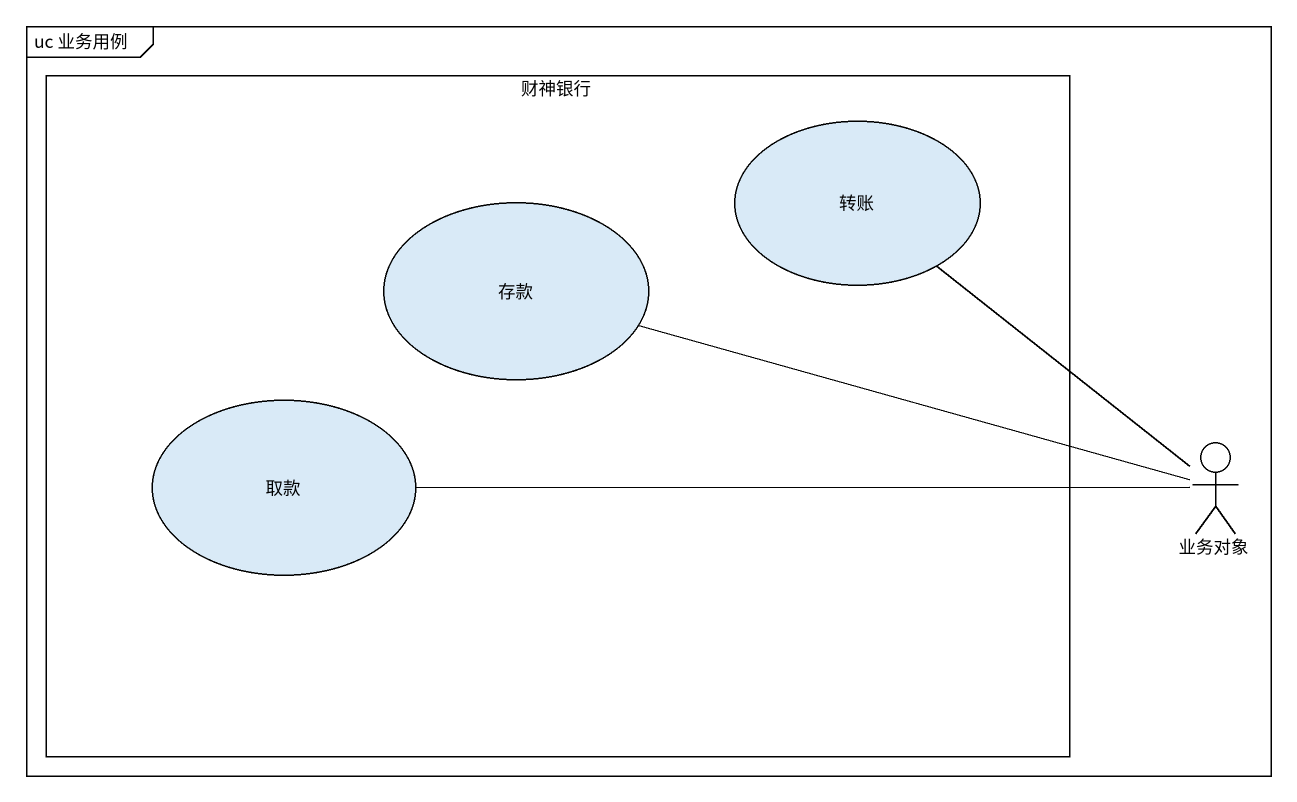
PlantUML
@startuml
mainframe uc 业务用例
rectangle 财神银行 {
  usecase 转账
  usecase 存款
  usecase 取款
}
actor 业务对象
业务对象 -up- 转账
业务对象 -left- 存款
业务对象 -left- 取款
@enduml
